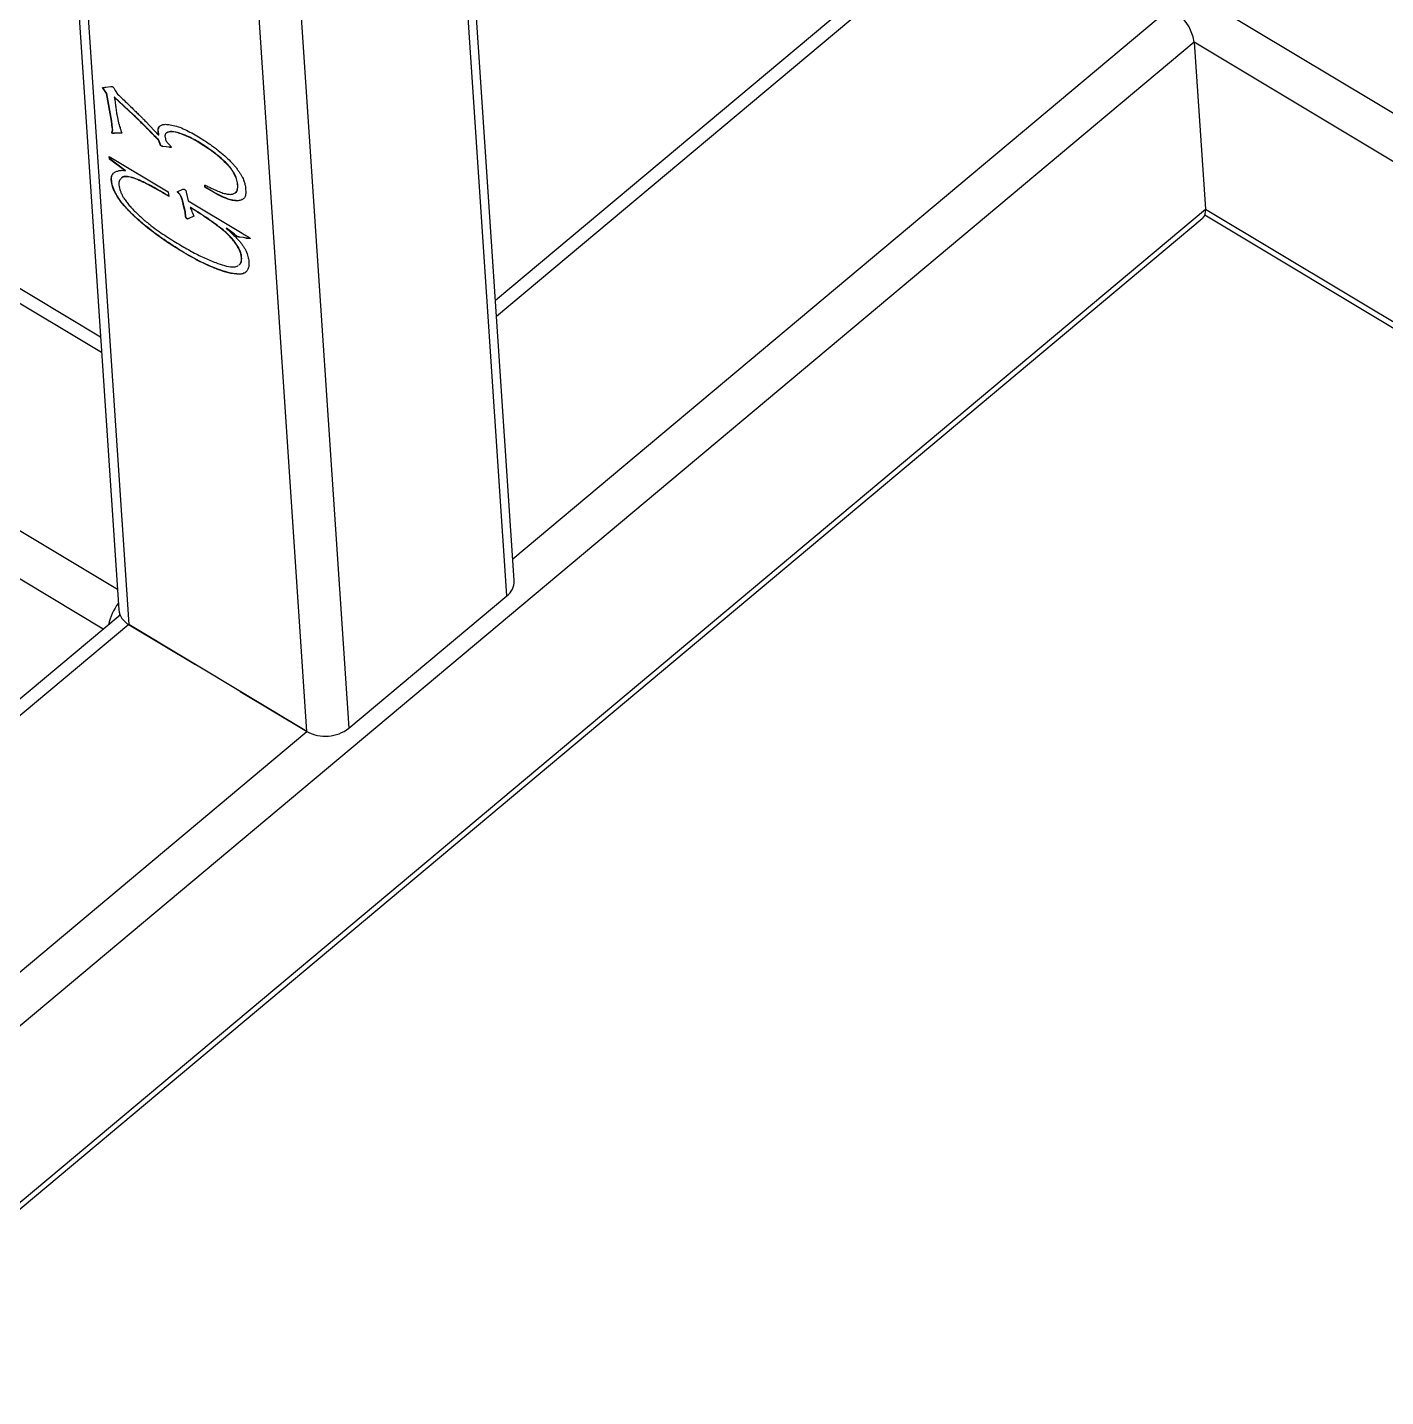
# Model space of a CAD drawing. Header units: millimetres. Extents: x -1590 to 1562, y -1082 to 1503.
# Drawn here: x 493.3 to 949.4, y -139.2 to 320.4 of the extents above; entities that cross this region are included whole.
import ezdxf

# ---------------------------------------------------------------- set-up
doc = ezdxf.new("R2010")
doc.units = ezdxf.units.MM

msp = doc.modelspace()

# ---------------------------------------------------------------- linework, layer by layer
at = {"color": 7, "linetype": 'Continuous', "lineweight": 25}
for p, q in [((517.91, 216.37), (49.74, 497.4)), ((656.81, 134.71), (638.05, 414.9)), ((654.3, 129.56), (635.54, 409.75)), ((505.28, 405.03), (524.04, 124.85)), ((508.63, 400.15), (527.39, 119.97)), ((587.17, 84.08), (568.4, 364.27)), ((582.51, 365.34), (601.27, 85.15)), ((811.47, 363.5), (650.51, 228.72)), ((885.14, 315.46), (888.89, 259.43)), ((519.21, 299.27), (518.59, 300.17)), ((519.27, 299.32), (518.68, 300.18)), ((519.27, 299.32), (519.21, 299.27)), ((519.91, 298.19), (519.21, 299.27)), ((519.98, 298.25), (519.27, 299.32)), ((519.64, 300.33), (521.3, 300.58)), ((522.86, 299.18), (523.57, 298.03)), ((519.98, 298.25), (519.91, 298.19)), ((521.59, 288.9), (519.91, 298.19)), ((521.65, 288.95), (519.98, 298.25)), ((522.59, 297.01), (522.52, 296.96)), ((528.88, 291.04), (522.52, 296.96)), ((528.95, 291.09), (522.59, 297.01)), ((523.43, 290.69), (523.94, 288.41)), ((528.95, 291.09), (528.88, 291.04)), ((521.65, 288.95), (521.59, 288.9)), ((521.81, 286.66), (521.59, 288.9)), ((521.88, 286.72), (521.65, 288.95)), ((521.88, 286.72), (521.81, 286.66)), ((525.07, 284.95), (522.56, 284.86)), ((524.75, 285.75), (525.09, 284.9)), ((533.1, 288.77), (537.4, 284.21)), ((525.09, 284.9), (522.49, 284.81)), ((522.56, 284.86), (522.49, 284.81)), ((537.45, 282.57), (537.38, 282.51)), ((537.8, 281.41), (537.38, 282.51)), ((537.47, 284.26), (537.4, 284.21)), ((537.87, 281.46), (537.45, 282.57)), ((537.87, 281.46), (537.8, 281.41)), ((538.06, 280.72), (537.8, 281.41)), ((538.13, 280.78), (537.87, 281.46)), ((538.13, 280.78), (538.06, 280.72)), ((538.85, 280.47), (538.78, 280.42)), ((540.97, 280.16), (538.78, 280.42)), ((541.04, 280.21), (538.85, 280.47)), ((539.56, 283.51), (539.78, 282.33)), ((539.78, 282.33), (540.76, 281.28)), ((547.61, 283.63), (547.55, 283.57)), ((520.84, 277.03), (540.65, 265.15)), ((520.9, 276.21), (520.84, 277.03)), ((520.96, 276.27), (520.9, 276.21)), ((526.14, 272.28), (520.9, 276.21)), ((520.96, 276.27), (520.92, 276.99)), ((526.21, 272.33), (520.96, 276.27)), ((541.04, 280.21), (540.97, 280.16)), ((525.01, 272.43), (526.14, 272.28)), ((526.21, 272.33), (526.14, 272.28)), ((521.59, 268.99), (521.52, 268.93)), ((552.96, 266.72), (552.91, 267.47)), ((553.02, 266.77), (552.96, 266.72)), ((555.8, 265.08), (552.96, 266.72)), ((553.02, 266.77), (552.97, 267.52)), ((555.87, 265.13), (553.02, 266.77)), ((563.97, 267.83), (563.9, 267.77)), ((540.65, 265.15), (540.82, 263.66)), ((543.65, 265.25), (545.5, 266.11)), ((544.42, 264.39), (543.65, 265.25)), ((544.48, 264.45), (543.73, 265.29)), ((544.48, 264.45), (544.42, 264.39)), ((545.48, 262.14), (545.41, 262.09)), ((545.9, 260.08), (545.41, 262.09)), ((545.97, 260.14), (545.48, 262.14)), ((546.58, 265.6), (546.69, 265.07)), ((546.69, 265.07), (547.3, 262.21)), ((547.3, 262.21), (565.5, 251.28)), ((555.87, 265.13), (555.8, 265.08)), ((545.97, 260.14), (545.9, 260.08)), ((546.35, 258.44), (545.9, 260.08)), ((546.42, 258.49), (545.97, 260.14)), ((546.42, 258.49), (546.35, 258.44)), ((546.46, 256.79), (546.35, 258.44)), ((546.53, 256.85), (546.42, 258.49)), ((548.07, 259.99), (548.01, 259.94)), ((550.21, 258.55), (548.01, 259.94)), ((550.28, 258.6), (548.07, 259.99)), ((548.77, 258.1), (549.25, 257.02)), ((550.28, 258.6), (550.21, 258.55)), ((888.65, 257.44), (1380.17, -37.61)), ((415.62, -139.19), (887.84, 256.25)), ((546.53, 256.85), (546.46, 256.79)), ((549.25, 257.02), (547.49, 256.24)), ((547.55, 256.29), (547.49, 256.24)), ((549.24, 257.04), (547.55, 256.29)), ((560.19, 252.98), (560.13, 252.93)), ((562.79, 250.94), (560.13, 252.93)), ((562.85, 251), (560.19, 252.98)), ((538.46, 249.65), (538.39, 249.6)), ((562.85, 251), (562.79, 250.94)), ((563.53, 250.29), (562.79, 250.94)), ((563.59, 250.35), (562.85, 251)), ((563.59, 250.35), (563.53, 250.29)), ((564.66, 250.04), (564.6, 249.98)), ((565.8, 249.85), (564.6, 249.98)), ((565.87, 249.91), (564.66, 250.04)), ((565.87, 249.91), (565.8, 249.85)), ((566.73, 249.62), (565.8, 249.85)), ((566.8, 249.68), (565.87, 249.91)), ((566.8, 249.68), (566.73, 249.62)), ((565.3, 242.75), (565.23, 242.69)), ((601.27, 85.15), (654.3, 129.56)), ((524.45, 123.15), (360.49, -14.16)), ((524.28, 123), (524.4, 123.28)), ((587.17, 84.08), (527.39, 119.97)), ((527.47, 119.92), (527.46, 119.92)), ((527.46, 119.92), (549.81, 106.51)), ((527.47, 119.91), (527.47, 119.92)), ((549.81, 106.51), (549.81, 106.51)), ((564.75, 97.54), (564.75, 97.54)), ((564.75, 97.54), (587.09, 84.13)), ((564.75, 97.53), (564.75, 97.54)), ((587.09, 84.13), (587.09, 84.13))]:
    msp.add_line(p, q, dxfattribs=at)
at = {"color": 8, "linetype": 'Continuous', "lineweight": 25}
for p, q in [((518.26, 211.22), (44.13, 495.83)), ((-8.91, 451.42), (523.58, 131.79)), ((518.79, 118.41), (-15.07, 438.86)), ((817.42, 362.84), (650.87, 223.37)), ((656.32, 141.99), (877.2, 326.95)), ((891.3, 328.02), (1423.86, 8.34)), ((885.14, 315.46), (372.86, -113.52)), ((1419.07, -5.04), (885.14, 315.46)), ((414.02, -138.23), (888.89, 259.43)), ((888.89, 259.43), (1381.66, -36.36)), ((527.39, 119.97), (360.84, -19.5)), ((366.29, -100.88), (587.17, 84.08))]:
    msp.add_line(p, q, dxfattribs=at)
at = {"color": 7, "linetype": 'Continuous', "lineweight": 25}
for centre, radius, start, end in [((868.65, 312.55), 16.75, 10.006, 59.2946), ((885.42, 258.81), 3.53, 313.3288, 10.0795), ((650.54, 134.58), 6.27, 306.8851, 1.2598), ((538.34, 116.13), 18.16, 142.7028, 168.0151), ((530.2, 125.48), 6.19, 185.8481, 243.0302), ((593.41, 95.35), 12.88, 241.0269, 307.6194)]:
    msp.add_arc(centre, radius, start, end, dxfattribs=at)
for points, knots in [([(518.59, 300.17), (518.61, 300.17), (518.69, 300.19), (518.9, 300.2), (519.21, 300.28), (519.48, 300.31), (519.64, 300.33)], [0, 0, 0, 0, 0.0599502, 0.2518463, 0.5624097, 1, 1, 1, 1]), ([(521.3, 300.58), (521.42, 300.6), (521.61, 300.62), (521.92, 300.54), (522.15, 300.3), (522.35, 300.03), (522.6, 299.64), (522.77, 299.35), (522.86, 299.18)], [0, 0, 0, 0, 0.236587, 0.387827, 0.471115, 0.599237, 0.773618, 1, 1, 1, 1]), ([(522.52, 296.96), (522.6, 296.45), (522.78, 295.35), (522.96, 293.97), (523.09, 292.83), (523.21, 292.03), (523.32, 291.33), (523.4, 290.89), (523.43, 290.69)], [0, 0, 0, 0, 0.240019, 0.52371, 0.666348, 0.793884, 0.904533, 1, 1, 1, 1]), ([(523.57, 298.03), (524.18, 297.46), (525.32, 296.37), (526.95, 294.82), (528.4, 293.42), (529.68, 292.19), (530.78, 291.11), (531.71, 290.19), (532.46, 289.43), (532.91, 288.97), (533.1, 288.77)], [0, 0, 0, 0, 0.188413, 0.357486, 0.50962, 0.643418, 0.759307, 0.857858, 0.937578, 1, 1, 1, 1]), ([(537.38, 282.51), (537.04, 282.87), (536.37, 283.55), (535.41, 284.54), (534.52, 285.45), (533.7, 286.27), (532.97, 287.02), (532.3, 287.69), (531.71, 288.28), (531.06, 288.92), (530.38, 289.58), (529.72, 290.23), (529.24, 290.69), (528.98, 290.94), (528.88, 291.04)], [0, 0, 0, 0, 0.122989, 0.236923, 0.342871, 0.438735, 0.525539, 0.604359, 0.673619, 0.733331, 0.833057, 0.9109, 0.966393, 1, 1, 1, 1]), ([(537.45, 282.57), (537.1, 282.92), (536.44, 283.61), (535.47, 284.59), (534.59, 285.51), (533.77, 286.33), (533.03, 287.07), (532.37, 287.74), (531.78, 288.33), (531.13, 288.97), (530.45, 289.63), (529.78, 290.29), (529.3, 290.75), (529.05, 291), (528.95, 291.09)], [0, 0, 0, 0, 0.122989, 0.236923, 0.342871, 0.438735, 0.525539, 0.604359, 0.673619, 0.733331, 0.833057, 0.9109, 0.966393, 1, 1, 1, 1]), ([(522.49, 284.81), (522.39, 284.8), (522.22, 284.79), (521.97, 284.83), (521.8, 284.87), (521.61, 285.04), (521.64, 285.29), (521.77, 285.4), (521.9, 285.58), (521.92, 285.85), (521.9, 286.21), (521.84, 286.5), (521.81, 286.66)], [0, 0, 0, 0, 0.131855, 0.22509, 0.285403, 0.32142, 0.398304, 0.520963, 0.606023, 0.710038, 0.84169, 1, 1, 1, 1]), ([(522.56, 284.86), (522.46, 284.86), (522.29, 284.84), (522.04, 284.89), (521.87, 284.92), (521.68, 285.1), (521.71, 285.34), (521.84, 285.46), (521.97, 285.63), (521.99, 285.9), (521.96, 286.27), (521.91, 286.56), (521.88, 286.72)], [0, 0, 0, 0, 0.131855, 0.22509, 0.285403, 0.32142, 0.398304, 0.520963, 0.606023, 0.710038, 0.84169, 1, 1, 1, 1]), ([(523.94, 288.41), (523.96, 288.31), (524.04, 288.03), (524.22, 287.47), (524.45, 286.69), (524.64, 286.09), (524.75, 285.75)], [0, 0, 0, 0, 0.1196153, 0.3263433, 0.6180283, 1, 1, 1, 1]), ([(537.4, 284.21), (537.37, 284.46), (537.3, 284.95), (537.17, 285.71), (537.23, 286.42), (537.46, 286.94), (537.78, 287.3), (538.12, 287.54), (538.55, 287.71), (539.07, 287.83), (539.69, 287.89), (540.45, 287.83), (541.32, 287.72), (542.66, 287.45), (544.46, 286.92), (546.75, 285.89), (549.06, 284.67), (550.6, 283.78), (551.36, 283.33)], [0, 0, 0, 0, 0.041277, 0.079053, 0.120508, 0.171663, 0.201355, 0.233577, 0.268329, 0.30638, 0.348889, 0.396511, 0.449655, 0.508769, 0.632529, 0.756141, 0.879404, 1, 1, 1, 1]), ([(537.47, 284.26), (537.43, 284.52), (537.36, 285.01), (537.24, 285.77), (537.29, 286.45), (537.45, 286.82), (537.56, 287)], [0, 0, 0, 0, 0.0412774, 0.0790534, 0.1205083, 0.1666667, 0.1666667, 0.1666667, 0.1666667]), ([(547.55, 283.57), (546.84, 283.89), (545.44, 284.53), (543.77, 285.05), (542.54, 285.32), (541.72, 285.38), (540.99, 285.35), (540.39, 285.17), (539.92, 284.9), (539.61, 284.54), (539.47, 284.08), (539.53, 283.69), (539.56, 283.51)], [0, 0, 0, 0, 0.201866, 0.400005, 0.495216, 0.584035, 0.670087, 0.752742, 0.827924, 0.892386, 0.947592, 1, 1, 1, 1]), ([(547.61, 283.63), (546.74, 284.02), (544.99, 284.79), (542.91, 285.38), (541.42, 285.45), (540.58, 285.31), (540.2, 285.05), (540.07, 284.96)], [0, 0, 0, 0, 0.3069403, 0.6137776, 0.7672861, 0.9205938, 1, 1, 1, 1]), ([(538.78, 280.42), (538.66, 280.42), (538.44, 280.42), (538.18, 280.63), (538.06, 280.72)], [0, 0, 0, 0, 0.57363, 1, 1, 1, 1]), ([(538.85, 280.47), (538.72, 280.47), (538.5, 280.47), (538.24, 280.69), (538.13, 280.78)], [0, 0, 0, 0, 0.57363, 1, 1, 1, 1]), ([(540.76, 281.28), (540.88, 281.14), (541.1, 280.91), (541.38, 280.59), (541.55, 280.37), (541.69, 280.2), (541.66, 280.1), (541.51, 280.09), (541.28, 280.11), (541.08, 280.14), (540.97, 280.16)], [0, 0, 0, 0, 0.207253, 0.361293, 0.470147, 0.535686, 0.580568, 0.66148, 0.805275, 1, 1, 1, 1]), ([(563.9, 267.77), (563.86, 268.07), (563.77, 268.64), (563.53, 269.55), (563.15, 270.47), (562.69, 271.41), (562.11, 272.35), (561.43, 273.29), (560.63, 274.21), (559.43, 275.44), (557.8, 276.91), (555.74, 278.51), (553.64, 280.01), (551.57, 281.37), (549.53, 282.61), (548.21, 283.25), (547.55, 283.57)], [0, 0, 0, 0, 0.0462772, 0.0906377, 0.1336622, 0.1771522, 0.2206097, 0.2654781, 0.3124673, 0.3618914, 0.4658573, 0.5742324, 0.6839638, 0.7913235, 0.8962296, 1, 1, 1, 1]), ([(563.97, 267.83), (563.92, 268.12), (563.84, 268.7), (563.59, 269.6), (563.22, 270.53), (562.76, 271.46), (562.17, 272.4), (561.5, 273.35), (560.7, 274.27), (559.5, 275.49), (557.86, 276.97), (555.8, 278.57), (553.71, 280.07), (551.63, 281.43), (549.6, 282.67), (548.27, 283.31), (547.61, 283.63)], [0, 0, 0, 0, 0.0462772, 0.0906377, 0.1336622, 0.1771522, 0.2206097, 0.2654781, 0.3124673, 0.3618914, 0.4658573, 0.5742324, 0.6839638, 0.7913235, 0.8962296, 1, 1, 1, 1]), ([(551.36, 283.33), (551.96, 282.95), (553.1, 282.21), (554.71, 281.12), (556.13, 280.09), (557.74, 278.87), (559.53, 277.34), (561.19, 275.77), (562.4, 274.51), (563.21, 273.58), (563.93, 272.64), (564.57, 271.72), (565.12, 270.85), (565.59, 270.03), (565.93, 269.28), (566.23, 268.39), (566.47, 267.39), (566.55, 266.66), (566.59, 266.3)], [0, 0, 0, 0, 0.094561, 0.179635, 0.253722, 0.318539, 0.434331, 0.54154, 0.592168, 0.640767, 0.686872, 0.731518, 0.773905, 0.81193, 0.847543, 0.87992, 0.941278, 1, 1, 1, 1]), ([(541.71, 280.18), (541.7, 280.17), (541.68, 280.14), (541.58, 280.15), (541.38, 280.16), (541.18, 280.19), (541.04, 280.21)], [0, 0, 0, 0, 0.066314, 0.194056, 0.394278, 1, 1, 1, 1]), ([(521.52, 268.93), (521.51, 269.15), (521.49, 269.58), (521.56, 270.15), (521.69, 270.65), (521.96, 271.23), (522.51, 271.77), (523.24, 272.09), (523.88, 272.25), (524.3, 272.36), (524.67, 272.41), (524.9, 272.42), (525.01, 272.43)], [0, 0, 0, 0, 0.09358, 0.182533, 0.269119, 0.35434, 0.528513, 0.71402, 0.806251, 0.883533, 0.948131, 1, 1, 1, 1]), ([(521.59, 268.99), (521.57, 269.65), (521.54, 270.57), (522.02, 271.04), (522.15, 271.17)], [0, 0, 0, 0, 0.727789, 1, 1, 1, 1]), ([(538.39, 249.6), (537.51, 250.24), (535.69, 251.55), (533.41, 253.33), (531.56, 254.88), (530.17, 256.1), (528.82, 257.37), (527.52, 258.66), (526.32, 259.95), (525.26, 261.17), (524.37, 262.33), (523.65, 263.41), (523.09, 264.39), (522.62, 265.24), (522.27, 265.99), (521.95, 266.84), (521.7, 267.82), (521.58, 268.55), (521.52, 268.93)], [0, 0, 0, 0, 0.126942, 0.261461, 0.330176, 0.398271, 0.466105, 0.533434, 0.597742, 0.655448, 0.707397, 0.75438, 0.796614, 0.833743, 0.865303, 0.893055, 0.945167, 1, 1, 1, 1]), ([(538.46, 249.65), (537.58, 250.29), (535.76, 251.61), (533.48, 253.39), (531.62, 254.93), (530.24, 256.15), (528.89, 257.42), (527.59, 258.72), (526.39, 260), (525.33, 261.23), (524.44, 262.39), (523.72, 263.46), (523.15, 264.44), (522.68, 265.3), (522.33, 266.05), (522.01, 266.89), (521.76, 267.87), (521.65, 268.61), (521.59, 268.99)], [0, 0, 0, 0, 0.126942, 0.261461, 0.330176, 0.398271, 0.466105, 0.533434, 0.597742, 0.655448, 0.707397, 0.75438, 0.796614, 0.833743, 0.865303, 0.893055, 0.945167, 1, 1, 1, 1]), ([(524.79, 269.72), (524.62, 269.57), (524.16, 269.19), (524.09, 268.42), (524.05, 267.94)], [0, 0, 0, 0, 0.374467, 1, 1, 1, 1]), ([(524.05, 267.94), (524.07, 267.62), (524.11, 266.99), (524.35, 265.97), (524.74, 264.92), (525.26, 263.84), (525.94, 262.72), (526.8, 261.55), (527.82, 260.32), (529, 259.06), (530.27, 257.8), (531.59, 256.58), (532.93, 255.41), (534.71, 253.98), (536.88, 252.35), (539.42, 250.61), (541.86, 249.05), (543.47, 248.07), (544.27, 247.59)], [0, 0, 0, 0, 0.04294, 0.083349, 0.123646, 0.163272, 0.204759, 0.249858, 0.29949, 0.354079, 0.41151, 0.468829, 0.525993, 0.583086, 0.69442, 0.798848, 0.899696, 1, 1, 1, 1]), ([(540.82, 263.66), (539.15, 264.66), (535.81, 266.66), (531.69, 268.75), (528.44, 270.07), (526.53, 270.32), (525.28, 270.27), (524.98, 269.91), (524.92, 269.84)], [0, 0, 0, 0, 0.29303, 0.586027, 0.732525, 0.878852, 0.976284, 1, 1, 1, 1]), ([(540.88, 263.71), (539.22, 264.71), (535.88, 266.71), (531.76, 268.81), (528.51, 270.13), (526.6, 270.38), (525.35, 270.33), (525.04, 269.97), (524.98, 269.9)], [0, 0, 0, 0, 0.29303, 0.586027, 0.732525, 0.878852, 0.976284, 1, 1, 1, 1]), ([(552.91, 267.47), (553.33, 267.27), (554.13, 266.9), (555.28, 266.36), (556.33, 265.89), (557.57, 265.32), (558.97, 264.78), (560.45, 264.4), (561.7, 264.32), (562.69, 264.54), (563.41, 265.04), (563.82, 265.79), (563.98, 266.72), (563.93, 267.43), (563.9, 267.77)], [0, 0, 0, 0, 0.082849, 0.158664, 0.228247, 0.291494, 0.406052, 0.509643, 0.605431, 0.693832, 0.776942, 0.854143, 0.928492, 1, 1, 1, 1]), ([(563.16, 264.93), (563.19, 264.94), (563.63, 265.11), (564.02, 266.08), (563.99, 267.25), (563.97, 267.83)], [0, 0, 0, 0, 0.032372, 0.515909, 1, 1, 1, 1]), ([(545.41, 262.09), (545.38, 262.23), (545.3, 262.59), (545.05, 263.22), (544.81, 263.86), (544.53, 264.24), (544.42, 264.39)], [0, 0, 0, 0, 0.191517, 0.498743, 0.8058, 1, 1, 1, 1]), ([(545.48, 262.14), (545.45, 262.28), (545.37, 262.65), (545.12, 263.27), (544.88, 263.91), (544.59, 264.3), (544.48, 264.45)], [0, 0, 0, 0, 0.191517, 0.498743, 0.8058, 1, 1, 1, 1]), ([(545.5, 266.11), (545.59, 266.13), (545.77, 266.16), (546.11, 266.02), (546.4, 265.84), (546.53, 265.66), (546.58, 265.6)], [0, 0, 0, 0, 0.316288, 0.601624, 0.845531, 1, 1, 1, 1]), ([(566.59, 266.3), (566.61, 266), (566.66, 265.42), (566.65, 264.63), (566.54, 263.97), (566.34, 263.41), (566.03, 262.96), (565.58, 262.61), (564.98, 262.36), (564.26, 262.21), (563.43, 262.16), (562.49, 262.26), (561.47, 262.48), (560, 262.98), (558.11, 263.78), (556.56, 264.65), (555.8, 265.08)], [0, 0, 0, 0, 0.0592188, 0.1139302, 0.1654003, 0.2128558, 0.2610075, 0.3121688, 0.3702526, 0.4332436, 0.4995104, 0.5675574, 0.6381649, 0.7111937, 0.8576972, 1, 1, 1, 1]), ([(565.43, 262.69), (565.29, 262.59), (564.78, 262.24), (563.33, 262.18), (561.15, 262.58), (558.54, 263.65), (556.76, 264.64), (555.87, 265.13)], [0, 0, 0, 0, 0.06803, 0.254365, 0.502574, 0.7513, 1, 1, 1, 1]), ([(548.01, 259.94), (548.09, 259.72), (548.25, 259.32), (548.48, 258.79), (548.63, 258.4), (548.73, 258.18), (548.77, 258.1)], [0, 0, 0, 0, 0.362799, 0.652475, 0.863991, 1, 1, 1, 1]), ([(565.23, 242.69), (565.22, 243.01), (565.2, 243.64), (564.91, 244.75), (564.45, 245.92), (563.74, 247.18), (562.83, 248.5), (561.68, 249.82), (560.39, 251.16), (558.96, 252.4), (557.48, 253.58), (555.99, 254.65), (554.54, 255.67), (553.13, 256.63), (551.7, 257.6), (550.72, 258.22), (550.21, 258.55)], [0, 0, 0, 0, 0.055928, 0.112384, 0.170759, 0.230851, 0.295374, 0.367051, 0.443667, 0.523351, 0.605337, 0.687424, 0.766801, 0.841311, 0.916893, 1, 1, 1, 1]), ([(565.3, 242.75), (565.28, 243.06), (565.26, 243.7), (564.97, 244.8), (564.52, 245.98), (563.81, 247.24), (562.89, 248.55), (561.75, 249.88), (560.45, 251.22), (559.02, 252.45), (557.54, 253.64), (556.05, 254.71), (554.6, 255.72), (553.2, 256.69), (551.76, 257.65), (550.79, 258.28), (550.28, 258.6)], [0, 0, 0, 0, 0.055928, 0.112384, 0.170759, 0.230851, 0.295374, 0.367051, 0.443667, 0.523351, 0.605337, 0.687424, 0.766801, 0.841311, 0.916893, 1, 1, 1, 1]), ([(547.49, 256.24), (547.4, 256.17), (547.27, 256.08), (546.99, 256.07), (546.81, 256.27), (546.65, 256.39), (546.55, 256.59), (546.49, 256.72), (546.46, 256.79)], [0, 0, 0, 0, 0.347684, 0.526033, 0.647272, 0.746954, 0.855934, 1, 1, 1, 1]), ([(547.55, 256.29), (547.47, 256.23), (547.33, 256.13), (547.06, 256.12), (546.88, 256.32), (546.72, 256.45), (546.61, 256.65), (546.56, 256.77), (546.53, 256.85)], [0, 0, 0, 0, 0.347684, 0.526033, 0.647272, 0.746954, 0.855934, 1, 1, 1, 1]), ([(560.13, 252.93), (560.35, 252.71), (560.9, 252.21), (561.84, 251.35), (563, 250.27), (564.04, 249.2), (564.9, 248.24), (565.51, 247.43), (566.06, 246.58), (566.55, 245.69), (566.97, 244.79), (567.29, 243.92), (567.53, 243.08), (567.6, 242.56), (567.64, 242.3)], [0, 0, 0, 0, 0.066569, 0.160877, 0.276929, 0.408906, 0.478612, 0.549607, 0.62194, 0.698408, 0.775595, 0.849575, 0.925117, 1, 1, 1, 1]), ([(567.64, 242.3), (567.69, 241.84), (567.8, 240.91), (567.6, 239.76), (567.2, 238.82), (566.69, 238.22), (566.16, 237.88), (565.66, 237.71), (565.08, 237.59), (564.39, 237.55), (563.62, 237.58), (562.74, 237.68), (561.76, 237.84), (560.68, 238.07), (559.5, 238.39), (558.23, 238.8), (556.89, 239.29), (555.03, 240.04), (552.75, 241.05), (550.07, 242.4), (547.36, 243.92), (544.53, 245.57), (541.51, 247.45), (539.45, 248.87), (538.39, 249.6)], [0, 0, 0, 0, 0.040297, 0.08035, 0.119463, 0.157607, 0.177007, 0.197574, 0.220151, 0.244278, 0.270518, 0.29898, 0.330426, 0.364243, 0.400275, 0.437654, 0.47741, 0.518652, 0.599493, 0.673537, 0.746948, 0.826943, 0.911509, 1, 1, 1, 1]), ([(566.19, 238.02), (566.12, 237.96), (565.67, 237.58), (564.1, 237.6), (561.79, 237.84), (559.04, 238.57), (555.26, 239.97), (550.38, 242.25), (544.43, 245.65), (540.45, 248.32), (538.46, 249.65)], [0, 0, 0, 0, 0.0133959, 0.089199, 0.1903581, 0.2915505, 0.392768, 0.5951403, 0.7975883, 1, 1, 1, 1]), ([(564.6, 249.98), (564.41, 250), (564.07, 250.03), (563.69, 250.21), (563.53, 250.29)], [0, 0, 0, 0, 0.563116, 1, 1, 1, 1]), ([(564.66, 250.04), (564.47, 250.05), (564.14, 250.09), (563.76, 250.27), (563.59, 250.35)], [0, 0, 0, 0, 0.563116, 1, 1, 1, 1]), ([(565.5, 251.28), (565.7, 251.16), (566.1, 250.92), (566.64, 250.58), (567.1, 250.3), (567.47, 250.07), (567.76, 249.89), (567.93, 249.73), (568.07, 249.65), (568.13, 249.49), (567.76, 249.59), (567.49, 249.51), (567.08, 249.55), (566.83, 249.6), (566.73, 249.62)], [0, 0, 0, 0, 0.146407, 0.275169, 0.381218, 0.46708, 0.532905, 0.57648, 0.602834, 0.610817, 0.677075, 0.800996, 0.923103, 1, 1, 1, 1]), ([(568.04, 249.59), (568.01, 249.59), (567.88, 249.61), (567.49, 249.6), (567.1, 249.64), (566.8, 249.68)], [0, 0, 0, 0, 0.077906, 0.288823, 1, 1, 1, 1]), ([(544.27, 247.59), (545.66, 246.78), (548.42, 245.17), (552.54, 243.08), (556.24, 241.49), (559.51, 240.42), (561.98, 239.91), (563.55, 240.01), (564.01, 240.43), (564.12, 240.53)], [0, 0, 0, 0, 0.193797, 0.387598, 0.58132, 0.726644, 0.871744, 0.968395, 1, 1, 1, 1]), ([(564.33, 240.69), (564.53, 240.81), (565.12, 241.18), (565.19, 242.08), (565.23, 242.69)], [0, 0, 0, 0, 0.32657, 1, 1, 1, 1]), ([(564.4, 240.75), (564.59, 240.87), (565.19, 241.23), (565.25, 242.14), (565.3, 242.75)], [0, 0, 0, 0, 0.32657, 1, 1, 1, 1])]:
    msp.add_open_spline(points, degree=3, knots=knots, dxfattribs=at)

doc.saveas('drawing.dxf')
